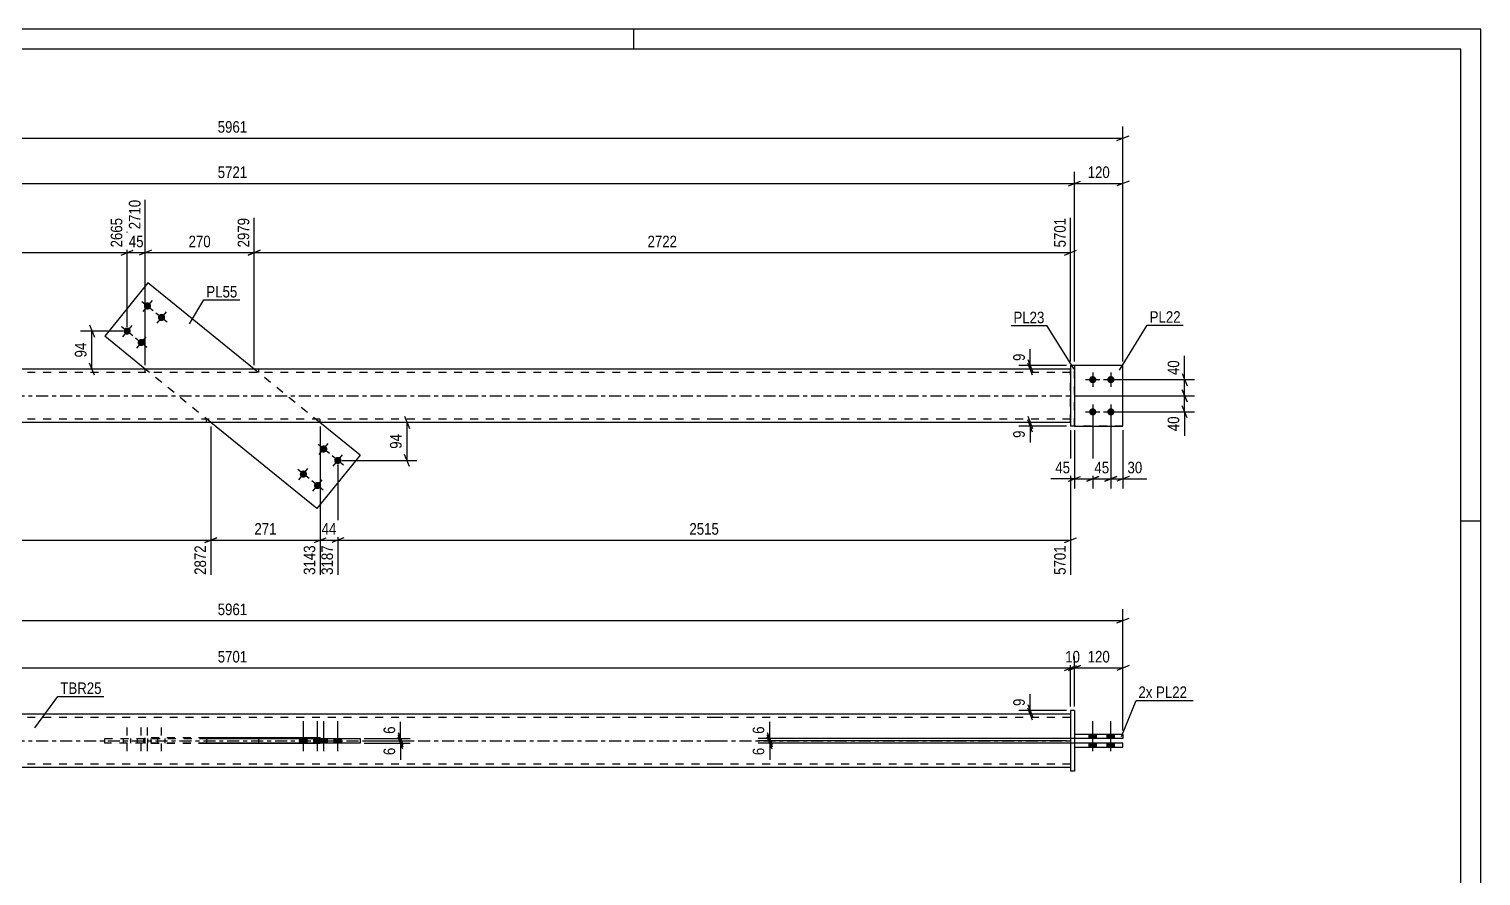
# Model space of a CAD drawing. Header units: millimetres. Extents: x 0 to 594, y 0 to 420.
# Drawn here: x 234 to 594, y 210 to 420 of the extents above; entities that cross this region are included whole.
import ezdxf

# ---------------------------------------------------------------- set-up
doc = ezdxf.new("R2010")
doc.units = ezdxf.units.MM
doc.linetypes.add('DXK_LINE_DOT2', pattern=[3.9198, 1.9599, -1.9599])
doc.linetypes.add('DXK_LINE_DOT3', pattern=[5.9187, 2.979, -0.9799, 0.9799, -0.9799])
doc.styles.add('Arial Narrow', font='ARIALN.TTF', dxfattribs={"height": 0.2})

# ---------------------------------------------------------------- blocks, each defined once
blk = doc.blocks.new('Unknown-489684888-1163')
at = {"color": 5, "linetype": 'Continuous'}
for p, q in [((594, 420), (0, 420)), ((384, 415), (384, 420)), ((594, 0), (594, 420)), ((589, 415), (5, 415)), ((589, 5), (589, 415)), ((594, 298), (589, 298))]:
    blk.add_line(p, q, dxfattribs=at)
blk = doc.blocks.new('Part-489684888-1906 - 1883')
at = {"color": 2, "linetype": 'Continuous'}
for p, q in [((505.25, 245.11), (493.25, 245.11)), ((493.25, 245.11), (493.25, 244.11)), ((505.25, 245.11), (505.25, 244.11)), ((505.25, 244.11), (493.25, 244.11))]:
    blk.add_line(p, q, dxfattribs=at)
blk = doc.blocks.new('Part-489684888-1901 - 1883')
at = {"color": 2, "linetype": 'Continuous'}
for p, q in [((493.25, 242.91), (493.25, 241.91)), ((505.25, 242.91), (493.25, 242.91)), ((493.25, 241.91), (505.25, 241.91)), ((505.25, 241.91), (505.25, 242.91))]:
    blk.add_line(p, q, dxfattribs=at)
blk = doc.blocks.new('Part-489684888-1907 - 1883')
at = {"color": 2, "linetype": 'Continuous'}
for p, q in [((493.25, 251.01), (492.25, 251.01)), ((492.25, 251.01), (492.25, 236.01)), ((493.25, 251.01), (493.25, 236.01)), ((493.25, 236.01), (492.25, 236.01))]:
    blk.add_line(p, q, dxfattribs=at)
blk = doc.blocks.new('Part-489684888-1896 - 1883')
at = {"color": 2, "linetype": 'Continuous'}
for p, q in [((404.15, 250.11), (164.81, 250.11)), ((492.25, 250.11), (404.25, 250.11)), ((278.04, 244.21), (278.04, 242.81)), ((306.2, 244.21), (278.04, 244.21)), ((306.2, 242.81), (278.04, 242.81)), ((290.92, 244.21), (290.92, 244.11)), ((290.92, 242.91), (290.92, 242.81)), ((306.2, 244.21), (306.2, 244.11)), ((306.2, 242.91), (306.2, 242.81)), ((404.15, 236.91), (164.81, 236.91)), ((492.25, 236.91), (404.25, 236.91))]:
    blk.add_line(p, q, dxfattribs=at)
at = {"color": 7, "linetype": 'DXK_LINE_DOT2'}
for p, q in [((404.15, 249.31), (164.81, 249.31)), ((492.25, 249.31), (404.25, 249.31)), ((492.25, 250.11), (492.25, 236.91)), ((262.76, 244.21), (262.76, 242.81)), ((278.04, 244.21), (262.76, 244.21)), ((278.04, 242.81), (262.76, 242.81)), ((290.92, 244.11), (290.92, 242.91)), ((306.2, 244.11), (306.2, 242.91)), ((404.15, 237.71), (164.81, 237.71)), ((492.25, 237.71), (404.25, 237.71))]:
    blk.add_line(p, q, dxfattribs=at)
at = {"color": 7, "linetype": 'DXK_LINE_DOT3'}
for p, q in [((164.81, 243.51), (404.15, 243.51)), ((404.25, 243.51), (492.25, 243.51))]:
    blk.add_line(p, q, dxfattribs=at)
blk = doc.blocks.new('Part-489684888-1923 - 1883')
at = {"color": 7, "linetype": 'DXK_LINE_DOT2'}
for p, q in [((252.81, 242.91), (252.81, 244.11)), ((252.81, 244.11), (278.04, 244.11)), ((278.04, 242.91), (252.81, 242.91)), ((263.52, 242.91), (263.52, 244.11))]:
    blk.add_line(p, q, dxfattribs=at)
at = {"color": 2, "linetype": 'Continuous'}
for p, q in [((278.04, 244.11), (316.15, 244.11)), ((316.15, 242.91), (278.04, 242.91)), ((305.43, 242.91), (305.43, 244.11)), ((316.15, 244.11), (316.15, 242.91))]:
    blk.add_line(p, q, dxfattribs=at)
blk = doc.blocks.new('Bolt-489684888-1924 - 1883')
at = {"linetype": 'Continuous'}
for points in [[(498.65, 245.11), (496.85, 245.11), (496.85, 244.11), (498.65, 244.11)], [(498.65, 245.11), (496.85, 245.11), (496.85, 244.11), (498.65, 244.11)], [(503.15, 245.11), (501.35, 245.11), (501.35, 244.11), (503.15, 244.11)], [(503.15, 245.11), (501.35, 245.11), (501.35, 244.11), (503.15, 244.11)], [(498.65, 242.91), (496.85, 242.91), (496.85, 241.91), (498.65, 241.91)], [(498.65, 242.91), (496.85, 242.91), (496.85, 241.91), (498.65, 241.91)], [(503.15, 242.91), (501.35, 242.91), (501.35, 241.91), (503.15, 241.91)], [(503.15, 242.91), (501.35, 242.91), (501.35, 241.91), (503.15, 241.91)]]:
    blk.add_hatch(color=1, dxfattribs=at).paths.add_polyline_path(points)
at = {"color": 1, "linetype": 'Continuous'}
for p, q in [((497.75, 240.91), (497.75, 248.41)), ((497.75, 240.91), (497.75, 248.41)), ((502.25, 240.91), (502.25, 248.41)), ((502.25, 240.91), (502.25, 248.41)), ((496.85, 244.11), (496.85, 245.11)), ((496.85, 244.11), (496.85, 245.11)), ((498.65, 244.11), (498.65, 245.11)), ((498.65, 244.11), (498.65, 245.11)), ((501.35, 244.11), (501.35, 245.11)), ((501.35, 244.11), (501.35, 245.11)), ((503.15, 244.11), (503.15, 245.11)), ((503.15, 244.11), (503.15, 245.11)), ((496.85, 241.91), (496.85, 242.91)), ((496.85, 241.91), (496.85, 242.91)), ((498.65, 241.91), (498.65, 242.91)), ((498.65, 241.91), (498.65, 242.91)), ((501.35, 241.91), (501.35, 242.91)), ((501.35, 241.91), (501.35, 242.91)), ((503.15, 241.91), (503.15, 242.91)), ((503.15, 241.91), (503.15, 242.91))]:
    blk.add_line(p, q, dxfattribs=at)
blk = doc.blocks.new('Bolt-489684888-1926 - 1883')
at = {"color": 1, "linetype": 'DXK_LINE_DOT2'}
for p, q in [((258.36, 240.91), (258.36, 248.41)), ((261.85, 240.91), (261.85, 248.41)), ((263.4, 240.91), (263.4, 248.41)), ((266.9, 240.91), (266.9, 248.41)), ((257.46, 242.91), (257.46, 244.11)), ((259.26, 242.91), (259.26, 244.11)), ((260.95, 242.91), (260.95, 244.11)), ((262.5, 242.91), (262.5, 244.11)), ((262.75, 242.91), (262.75, 244.11)), ((264.3, 242.91), (264.3, 244.11)), ((266, 242.91), (266, 244.11)), ((267.8, 242.91), (267.8, 244.11))]:
    blk.add_line(p, q, dxfattribs=at)
blk = doc.blocks.new('Bolt-489684888-1927 - 1883')
at = {"linetype": 'Continuous'}
for points in [[(301.16, 242.91), (302.96, 242.91), (302.96, 244.11), (301.16, 244.11)], [(304.65, 242.91), (306.45, 242.91), (306.45, 244.11), (304.65, 244.11)], [(306.2, 242.91), (308, 242.91), (308, 244.11), (306.2, 244.11)], [(309.69, 242.91), (311.49, 242.91), (311.49, 244.11), (309.69, 244.11)]]:
    blk.add_hatch(color=1, dxfattribs=at).paths.add_polyline_path(points)
at = {"color": 1, "linetype": 'Continuous'}
for p, q in [((302.06, 240.91), (302.06, 248.41)), ((305.55, 240.91), (305.55, 248.41)), ((307.1, 240.91), (307.1, 248.41)), ((310.59, 240.91), (310.59, 248.41)), ((301.16, 242.91), (301.16, 244.11)), ((302.96, 242.91), (302.96, 244.11)), ((304.65, 242.91), (304.65, 244.11)), ((306.2, 242.91), (306.2, 244.11)), ((306.45, 242.91), (306.45, 244.11)), ((308, 242.91), (308, 244.11)), ((309.69, 242.91), (309.69, 244.11)), ((311.49, 242.91), (311.49, 244.11))]:
    blk.add_line(p, q, dxfattribs=at)
blk = doc.blocks.new('Bolt-489684888-2128 - 2114')
at = {"linetype": 'Continuous'}
for points in [[(263.97, 352.03, -1), (262.83, 350.63, -1)], [(267.46, 349.19, -1), (266.33, 347.79, -1)], [(258.93, 345.81, -1), (257.79, 344.42, -1)], [(262.42, 342.98, -1), (261.29, 341.58, -1)]]:
    blk.add_hatch(color=1, dxfattribs=at).paths.add_polyline_path(points)
at = {"color": 1, "linetype": 'Continuous'}
for p, q in [((262, 352.46), (264.8, 350.19)), ((264.54, 352.73), (262.27, 349.93)), ((265.5, 349.63), (268.29, 347.36)), ((268.03, 349.89), (265.76, 347.09)), ((256.96, 346.25), (259.76, 343.98)), ((259.49, 346.51), (257.23, 343.72)), ((260.46, 343.41), (263.25, 341.15)), ((262.99, 343.68), (260.72, 340.88))]:
    blk.add_line(p, q, dxfattribs=at)
blk = doc.blocks.new('Bolt-489684888-2127 - 2114')
at = {"linetype": 'Continuous'}
for points in [[(306.53, 315.17, -1), (307.67, 316.56, -1)], [(310.03, 312.33, -1), (311.16, 313.73, -1)], [(301.49, 308.95, -1), (302.63, 310.35, -1)], [(304.99, 306.12, -1), (306.12, 307.52, -1)]]:
    blk.add_hatch(color=1, dxfattribs=at).paths.add_polyline_path(points)
at = {"color": 1, "linetype": 'Continuous'}
for p, q in [((308.5, 314.73), (305.7, 317)), ((305.97, 314.47), (308.23, 317.26)), ((311.99, 311.89), (309.2, 314.16)), ((309.46, 311.63), (311.73, 314.43)), ((303.46, 308.52), (300.66, 310.79)), ((300.92, 308.25), (303.19, 311.05)), ((306.95, 305.68), (304.15, 307.95)), ((304.42, 305.42), (306.69, 308.21))]:
    blk.add_line(p, q, dxfattribs=at)
blk = doc.blocks.new('Bolt-489684888-2130 - 2114')
at = {"linetype": 'Continuous'}
for points in [[(497.75, 333.97, -1), (497.75, 332.17, -1)], [(502.25, 333.97, -1), (502.25, 332.17, -1)], [(497.75, 325.97, -1), (497.75, 324.17, -1)], [(502.25, 325.97, -1), (502.25, 324.17, -1)]]:
    blk.add_hatch(color=1, dxfattribs=at).paths.add_polyline_path(points)
at = {"color": 1, "linetype": 'Continuous'}
for p, q in [((497.75, 334.87), (497.75, 331.27)), ((502.25, 334.87), (502.25, 331.27)), ((495.95, 333.07), (499.55, 333.07)), ((500.45, 333.07), (504.05, 333.07)), ((495.95, 325.07), (499.55, 325.07)), ((497.75, 326.87), (497.75, 323.27)), ((500.45, 325.07), (504.05, 325.07)), ((502.25, 326.87), (502.25, 323.27))]:
    blk.add_line(p, q, dxfattribs=at)
blk = doc.blocks.new('Part-489684888-2135 - 2114')
at = {"color": 2, "linetype": 'Continuous'}
for p, q in [((263.52, 357.03), (252.81, 343.83)), ((289.83, 335.67), (263.52, 357.03)), ((262.86, 335.67), (252.81, 343.83)), ((305.43, 301.12), (279.12, 322.47)), ((316.15, 314.32), (306.1, 322.47)), ((316.15, 314.32), (305.43, 301.12))]:
    blk.add_line(p, q, dxfattribs=at)
at = {"color": 7, "linetype": 'DXK_LINE_DOT2'}
for p, q in [((279.12, 322.47), (262.86, 335.67)), ((306.1, 322.47), (289.83, 335.67))]:
    blk.add_line(p, q, dxfattribs=at)
blk = doc.blocks.new('Part-489684888-2151 - 2114')
at = {"color": 2, "linetype": 'Continuous'}
for p, q in [((493.25, 336.57), (492.25, 336.57)), ((492.25, 336.57), (492.25, 321.57)), ((493.25, 336.57), (493.25, 321.57)), ((493.25, 321.57), (492.25, 321.57))]:
    blk.add_line(p, q, dxfattribs=at)
blk = doc.blocks.new('Part-489684888-2156 - 2114')
at = {"color": 2, "linetype": 'Continuous'}
for p, q in [((505.25, 336.57), (493.25, 336.57)), ((505.25, 321.57), (505.25, 336.57)), ((493.25, 321.57), (505.25, 321.57))]:
    blk.add_line(p, q, dxfattribs=at)
at = {"color": 7, "linetype": 'DXK_LINE_DOT2'}
blk.add_line((493.25, 336.57), (493.25, 321.57), dxfattribs=at)
blk = doc.blocks.new('Part-489684888-2157 - 2114')
at = {"color": 7, "linetype": 'DXK_LINE_DOT2'}
for p, q in [((505.25, 336.57), (493.25, 336.57)), ((493.25, 321.57), (493.25, 336.57)), ((505.25, 321.57), (505.25, 336.57)), ((505.25, 321.57), (493.25, 321.57))]:
    blk.add_line(p, q, dxfattribs=at)
blk = doc.blocks.new('Part-489684888-2162 - 2114')
at = {"color": 2, "linetype": 'Continuous'}
for p, q in [((404.15, 335.67), (164.81, 335.67)), ((492.25, 335.67), (404.25, 335.67)), ((404.15, 322.47), (164.81, 322.47)), ((492.25, 322.47), (404.25, 322.47))]:
    blk.add_line(p, q, dxfattribs=at)
at = {"color": 7, "linetype": 'DXK_LINE_DOT2'}
for p, q in [((404.15, 334.87), (164.81, 334.87)), ((262.76, 335.67), (262.76, 334.87)), ((290.92, 335.67), (290.92, 334.87)), ((492.25, 334.87), (404.25, 334.87)), ((492.25, 322.47), (492.25, 335.67)), ((404.15, 323.27), (164.81, 323.27)), ((278.04, 322.47), (278.04, 323.27)), ((306.2, 322.47), (306.2, 323.27)), ((492.25, 323.27), (404.25, 323.27))]:
    blk.add_line(p, q, dxfattribs=at)
at = {"color": 7, "linetype": 'DXK_LINE_DOT3'}
for p, q in [((164.81, 329.07), (404.15, 329.07)), ((404.25, 329.07), (492.25, 329.07))]:
    blk.add_line(p, q, dxfattribs=at)
blk = doc.blocks.new('StraightDimension-489684888-2042 - 1883')
at = {"color": 7, "linetype": 'Continuous'}
for p, q in [((417.06, 245.01), (418.26, 242.01)), ((491.25, 243.51), (414.81, 243.51)), ((504.25, 242.91), (414.81, 242.91)), ((418.26, 241.41), (417.06, 244.41)), ((417.66, 242.91), (417.66, 243.51))]:
    blk.add_line(p, q, dxfattribs=at)
at = {"color": 0}
blk.add_wipeout([(416.91, 242.39), (412.71, 242.39), (412.71, 239.36), (416.91, 239.36)], dxfattribs=at)
at = {"color": 7, "linetype": 'Continuous'}
blk.add_line((417.66, 242.91), (417.66, 238.83), dxfattribs=at)
blk.add_line((417.66, 242.91), (417.66, 238.83), dxfattribs=at)
at = {"color": 3, "style": 'Arial Narrow'}
blk.add_text('6', height=2.86, rotation=90.0002, dxfattribs=at).set_placement((416.31, 239.96))
blk = doc.blocks.new('StraightDimension-489684888-1978 - 1883')
at = {"color": 7, "linetype": 'Continuous'}
for p, q in [((492.25, 252.01), (492.25, 264.43)), ((76.71, 261.58), (492.25, 261.58)), ((490.75, 260.98), (493.75, 262.18))]:
    blk.add_line(p, q, dxfattribs=at)
at = {"color": 0}
blk.add_wipeout([(288.73, 262.33), (288.73, 266.53), (280.22, 266.53), (280.22, 262.33)], dxfattribs=at)
at = {"color": 3, "style": 'Arial Narrow'}
blk.add_text('5701', height=2.863, dxfattribs=at).set_placement((280.82, 262.93))
blk = doc.blocks.new('StraightDimension-489684888-2069 - 1883')
at = {"color": 7, "linetype": 'Continuous'}
for p, q in [((325.55, 245.01), (326.75, 242.01)), ((317.15, 243.51), (328.55, 243.51)), ((317.15, 242.91), (328.55, 242.91)), ((326.75, 241.41), (325.55, 244.41)), ((326.15, 242.91), (326.15, 243.51))]:
    blk.add_line(p, q, dxfattribs=at)
at = {"color": 0}
blk.add_wipeout([(325.4, 242.39), (321.2, 242.39), (321.2, 239.36), (325.4, 239.36)], dxfattribs=at)
at = {"color": 7, "linetype": 'Continuous'}
blk.add_line((326.15, 242.91), (326.15, 238.83), dxfattribs=at)
blk.add_line((326.15, 242.91), (326.15, 238.83), dxfattribs=at)
at = {"color": 3, "style": 'Arial Narrow'}
blk.add_text('6', height=2.86, rotation=90.0002, dxfattribs=at).set_placement((324.8, 239.96))
blk = doc.blocks.new('StraightDimension-489684888-2006 - 1883')
at = {"color": 7, "linetype": 'Continuous'}
for p, q in [((481.65, 252.51), (482.85, 249.51)), ((491.25, 251.01), (479.4, 251.01)), ((491.25, 250.11), (479.4, 250.11)), ((482.85, 248.61), (481.65, 251.61)), ((482.25, 250.11), (482.25, 251.01))]:
    blk.add_line(p, q, dxfattribs=at)
at = {"color": 0}
blk.add_wipeout([(481.5, 254.57), (477.3, 254.57), (477.3, 251.54), (481.5, 251.54)], dxfattribs=at)
at = {"color": 7, "linetype": 'Continuous'}
blk.add_line((482.25, 251.01), (482.25, 255.09), dxfattribs=at)
blk.add_line((482.25, 251.01), (482.25, 255.09), dxfattribs=at)
at = {"color": 3, "style": 'Arial Narrow'}
blk.add_text('9', height=2.86, rotation=90.0002, dxfattribs=at).set_placement((480.9, 252.14))
blk = doc.blocks.new('StraightDimension-489684888-1937 - 1883')
at = {"color": 7, "linetype": 'Continuous'}
for p, q in [((503.75, 272.73), (506.75, 273.93)), ((505.25, 246.11), (505.25, 276.18)), ((63.71, 273.33), (505.25, 273.33))]:
    blk.add_line(p, q, dxfattribs=at)
at = {"color": 0}
blk.add_wipeout([(288.73, 274.08), (288.73, 278.28), (280.22, 278.28), (280.22, 274.08)], dxfattribs=at)
at = {"color": 3, "style": 'Arial Narrow'}
blk.add_text('5961', height=2.863, dxfattribs=at).set_placement((280.82, 274.68))
blk = doc.blocks.new('StraightDimension-489684888-1986 - 1883')
at = {"color": 7, "linetype": 'Continuous'}
for p, q in [((492.25, 252.01), (492.25, 264.43)), ((493.25, 252.01), (493.25, 264.43)), ((490.75, 260.98), (493.75, 262.18)), ((494.75, 262.18), (491.75, 260.98)), ((492.25, 261.58), (493.25, 261.58))]:
    blk.add_line(p, q, dxfattribs=at)
at = {"color": 0}
blk.add_wipeout([(495.18, 262.33), (495.18, 266.53), (490.32, 266.53), (490.32, 262.33)], dxfattribs=at)
at = {"color": 3, "style": 'Arial Narrow'}
blk.add_text('10', height=2.863, dxfattribs=at).set_placement((490.92, 262.93))
blk = doc.blocks.new('StraightDimension-489684888-1995 - 1883')
at = {"color": 7, "linetype": 'Continuous'}
for p, q in [((493.25, 252.01), (493.25, 264.43)), ((505.25, 246.11), (505.25, 264.43)), ((491.75, 260.98), (494.75, 262.18)), ((493.25, 261.58), (505.25, 261.58)), ((506.75, 262.18), (503.75, 260.98))]:
    blk.add_line(p, q, dxfattribs=at)
at = {"color": 0}
blk.add_wipeout([(502.59, 262.33), (502.59, 266.53), (495.9, 266.53), (495.9, 262.33)], dxfattribs=at)
at = {"color": 3, "style": 'Arial Narrow'}
blk.add_text('120', height=2.863, dxfattribs=at).set_placement((496.5, 262.93))
blk = doc.blocks.new('StraightDimension-489684888-2055 - 1883')
at = {"color": 7, "linetype": 'Continuous'}
for p, q in [((417.06, 245.61), (418.26, 242.61)), ((418.26, 242.01), (417.06, 245.01)), ((504.25, 244.11), (414.81, 244.11)), ((491.25, 243.51), (414.81, 243.51)), ((417.66, 243.51), (417.66, 244.11))]:
    blk.add_line(p, q, dxfattribs=at)
at = {"color": 0}
blk.add_wipeout([(416.91, 247.67), (412.71, 247.67), (412.71, 244.64), (416.91, 244.64)], dxfattribs=at)
at = {"color": 7, "linetype": 'Continuous'}
blk.add_line((417.66, 244.11), (417.66, 248.19), dxfattribs=at)
blk.add_line((417.66, 244.11), (417.66, 248.19), dxfattribs=at)
at = {"color": 3, "style": 'Arial Narrow'}
blk.add_text('6', height=2.86, rotation=90.0002, dxfattribs=at).set_placement((416.31, 245.24))
blk = doc.blocks.new('StraightDimension-489684888-2073 - 1883')
at = {"color": 7, "linetype": 'Continuous'}
for p, q in [((325.55, 245.61), (326.75, 242.61)), ((326.75, 242.01), (325.55, 245.01)), ((317.15, 244.11), (328.55, 244.11)), ((317.15, 243.51), (328.55, 243.51)), ((326.15, 243.51), (326.15, 244.11))]:
    blk.add_line(p, q, dxfattribs=at)
at = {"color": 0}
blk.add_wipeout([(325.4, 247.67), (321.2, 247.67), (321.2, 244.64), (325.4, 244.64)], dxfattribs=at)
at = {"color": 7, "linetype": 'Continuous'}
blk.add_line((326.15, 244.11), (326.15, 248.19), dxfattribs=at)
blk.add_line((326.15, 244.11), (326.15, 248.19), dxfattribs=at)
at = {"color": 3, "style": 'Arial Narrow'}
blk.add_text('6', height=2.86, rotation=90.0002, dxfattribs=at).set_placement((324.8, 245.24))
blk = doc.blocks.new('StraightDimension-489684888-2327 - 2114')
at = {"color": 7, "linetype": 'Continuous'}
for p, q in [((503.25, 333.07), (522.94, 333.07)), ((519.94, 334.57), (521.14, 331.57)), ((520.54, 329.07), (520.54, 333.07)), ((493.25, 329.07), (522.94, 329.07)), ((521.14, 327.57), (519.94, 330.57))]:
    blk.add_line(p, q, dxfattribs=at)
at = {"color": 0}
blk.add_wipeout([(519.79, 338.45), (515.59, 338.45), (515.59, 333.6), (519.79, 333.6)], dxfattribs=at)
at = {"color": 7, "linetype": 'Continuous'}
blk.add_line((520.54, 333.07), (520.54, 338.98), dxfattribs=at)
blk.add_line((520.54, 333.07), (520.54, 338.98), dxfattribs=at)
at = {"color": 3, "style": 'Arial Narrow'}
blk.add_text('40', height=2.863, rotation=90.0002, dxfattribs=at).set_placement((519.19, 334.2))
blk = doc.blocks.new('StraightDimension-489684888-2314 - 2114')
at = {"color": 7, "linetype": 'Continuous'}
for p, q in [((493.25, 329.07), (522.94, 329.07)), ((519.94, 330.57), (521.14, 327.57)), ((520.54, 325.07), (520.54, 329.07)), ((503.25, 325.07), (522.94, 325.07)), ((521.14, 323.57), (519.94, 326.57))]:
    blk.add_line(p, q, dxfattribs=at)
at = {"color": 0}
blk.add_wipeout([(519.79, 324.55), (515.59, 324.55), (515.59, 319.69), (519.79, 319.69)], dxfattribs=at)
at = {"color": 7, "linetype": 'Continuous'}
blk.add_line((520.54, 325.07), (520.54, 319.17), dxfattribs=at)
blk.add_line((520.54, 325.07), (520.54, 319.17), dxfattribs=at)
at = {"color": 3, "style": 'Arial Narrow'}
blk.add_text('40', height=2.863, rotation=90.0002, dxfattribs=at).set_placement((519.19, 320.29))
blk = doc.blocks.new('StraightDimension-489684888-2468 - 2114')
at = {"color": 7, "linetype": 'Continuous'}
for p, q in [((63.71, 392.95), (505.25, 392.95)), ((503.75, 392.35), (506.75, 393.55)), ((505.25, 337.57), (505.25, 395.8))]:
    blk.add_line(p, q, dxfattribs=at)
at = {"color": 0}
blk.add_wipeout([(288.73, 393.7), (288.73, 397.9), (280.22, 397.9), (280.22, 393.7)], dxfattribs=at)
at = {"color": 3, "style": 'Arial Narrow'}
blk.add_text('5961', height=2.863, dxfattribs=at).set_placement((280.82, 394.3))
blk = doc.blocks.new('StraightDimension-489684888-2404 - 2114')
at = {"color": 7, "linetype": 'Continuous'}
for p, q in [((249.03, 346.62), (250.23, 343.62)), ((257.36, 345.12), (246.78, 345.12)), ((249.63, 335.67), (249.63, 345.12)), ((263.63, 335.67), (246.78, 335.67)), ((250.23, 334.17), (249.03, 337.17))]:
    blk.add_line(p, q, dxfattribs=at)
at = {"color": 0}
blk.add_wipeout([(248.88, 342.82), (244.68, 342.82), (244.68, 337.97), (248.88, 337.97)], dxfattribs=at)
at = {"color": 3, "style": 'Arial Narrow'}
blk.add_text('94', height=2.863, rotation=90.0002, dxfattribs=at).set_placement((248.28, 338.57))
blk = doc.blocks.new('StraightDimension-489684888-2421 - 2114')
at = {"color": 7, "linetype": 'Continuous'}
for p, q in [((289.83, 336.67), (289.83, 373.16)), ((492.25, 337.57), (492.25, 373.16)), ((291.33, 365.15), (288.33, 363.95)), ((289.83, 364.55), (492.25, 364.55)), ((490.75, 363.95), (493.75, 365.15))]:
    blk.add_line(p, q, dxfattribs=at)
at = {"color": 0, "linetype": 'Continuous'}
blk.add_wipeout([(491.65, 373.76), (487.45, 373.76), (487.45, 365.25), (491.65, 365.25)], dxfattribs=at)
at = {"color": 0}
blk.add_wipeout([(395.3, 365.3), (395.3, 369.5), (386.78, 369.5), (386.78, 365.3)], dxfattribs=at)
at = {"color": 3, "linetype": 'Continuous', "style": 'Arial Narrow'}
blk.add_text('5701', height=2.863, rotation=90.0002, dxfattribs=at).set_placement((491.05, 365.85))
at = {"color": 3, "style": 'Arial Narrow'}
blk.add_text('2722', height=2.863, dxfattribs=at).set_placement((387.38, 365.9))
blk = doc.blocks.new('StraightDimension-489684888-2357 - 2114')
at = {"color": 7, "linetype": 'Continuous'}
for p, q in [((492.25, 320.57), (492.25, 284.66)), ((310.59, 312.03), (310.59, 284.66)), ((312.09, 293.87), (309.09, 292.67)), ((310.59, 293.27), (492.25, 293.27)), ((490.75, 292.67), (493.75, 293.87))]:
    blk.add_line(p, q, dxfattribs=at)
at = {"color": 0}
blk.add_wipeout([(405.68, 294.02), (405.68, 298.22), (397.16, 298.22), (397.16, 294.02)], dxfattribs=at)
at = {"color": 0, "linetype": 'Continuous'}
blk.add_wipeout([(491.65, 292.57), (487.45, 292.57), (487.45, 284.06), (491.65, 284.06)], dxfattribs=at)
at = {"color": 3, "style": 'Arial Narrow'}
blk.add_text('2515', height=2.863, dxfattribs=at).set_placement((397.76, 294.62))
at = {"color": 3, "linetype": 'Continuous', "style": 'Arial Narrow'}
blk.add_text('5701', height=2.863, rotation=90.0002, dxfattribs=at).set_placement((491.05, 284.66))
blk = doc.blocks.new('StraightDimension-489684888-2207 - 2114')
at = {"color": 7, "linetype": 'Continuous'}
for p, q in [((497.75, 324.07), (497.75, 306.09)), ((493.25, 320.57), (493.25, 306.09)), ((491.75, 307.89), (494.75, 309.09)), ((493.25, 308.49), (497.75, 308.49)), ((499.25, 309.09), (496.25, 307.89))]:
    blk.add_line(p, q, dxfattribs=at)
at = {"color": 0}
blk.add_wipeout([(492.72, 309.24), (492.72, 313.44), (487.87, 313.44), (487.87, 309.24)], dxfattribs=at)
at = {"color": 7, "linetype": 'Continuous'}
blk.add_line((493.25, 308.49), (487.34, 308.49), dxfattribs=at)
blk.add_line((493.25, 308.49), (487.34, 308.49), dxfattribs=at)
at = {"color": 3, "style": 'Arial Narrow'}
blk.add_text('45', height=2.863, dxfattribs=at).set_placement((488.47, 309.84))
blk = doc.blocks.new('StraightDimension-489684888-2341 - 2114')
at = {"color": 7, "linetype": 'Continuous'}
for p, q in [((76.71, 320.57), (76.71, 290.14)), ((279.12, 321.47), (279.12, 284.66)), ((78.21, 293.87), (75.21, 292.67)), ((76.71, 293.27), (279.12, 293.27)), ((277.62, 292.67), (280.62, 293.87))]:
    blk.add_line(p, q, dxfattribs=at)
at = {"color": 0}
blk.add_wipeout([(182.17, 294.02), (182.17, 298.22), (173.66, 298.22), (173.66, 294.02)], dxfattribs=at)
at = {"color": 0, "linetype": 'Continuous'}
for points in [[(76.11, 292.57), (71.91, 292.57), (71.91, 289.54), (76.11, 289.54)], [(278.52, 292.57), (274.32, 292.57), (274.32, 284.06), (278.52, 284.06)]]:
    blk.add_wipeout(points, dxfattribs=at)
at = {"color": 3, "style": 'Arial Narrow'}
blk.add_text('2872', height=2.863, dxfattribs=at).set_placement((174.26, 294.62))
at = {"color": 3, "linetype": 'Continuous', "style": 'Arial Narrow'}
for s, height, p in [('0', 2.86, (75.51, 290.14)), ('2872', 2.863, (277.92, 284.66))]:
    blk.add_text(s, height=height, rotation=90.0002, dxfattribs=at).set_placement(p)
blk = doc.blocks.new('StraightDimension-489684888-2387 - 2114')
at = {"color": 7, "linetype": 'Continuous'}
for p, q in [((306.2, 321.47), (306.2, 284.66)), ((310.59, 312.03), (310.59, 284.66)), ((304.7, 292.67), (307.7, 293.87)), ((306.2, 293.27), (310.59, 293.27)), ((312.09, 293.87), (309.09, 292.67))]:
    blk.add_line(p, q, dxfattribs=at)
at = {"color": 0}
blk.add_wipeout([(310.82, 294.02), (310.82, 298.22), (305.97, 298.22), (305.97, 294.02)], dxfattribs=at)
at = {"color": 3, "style": 'Arial Narrow'}
blk.add_text('44', height=2.863, dxfattribs=at).set_placement((306.57, 294.62))
at = {"color": 0, "linetype": 'Continuous'}
blk.add_wipeout([(309.99, 292.57), (305.79, 292.57), (305.79, 284.06), (309.99, 284.06)], dxfattribs=at)
at = {"color": 3, "linetype": 'Continuous', "style": 'Arial Narrow'}
blk.add_text('3187', height=2.863, rotation=90.0002, dxfattribs=at).set_placement((309.39, 284.66))
blk = doc.blocks.new('StraightDimension-489684888-2365 - 2114')
at = {"color": 7, "linetype": 'Continuous'}
for p, q in [((279.12, 321.47), (279.12, 284.66)), ((306.2, 321.47), (306.2, 284.66)), ((280.62, 293.87), (277.62, 292.67)), ((279.12, 293.27), (306.2, 293.27)), ((304.7, 292.67), (307.7, 293.87))]:
    blk.add_line(p, q, dxfattribs=at)
at = {"color": 0}
blk.add_wipeout([(296, 294.02), (296, 298.22), (289.32, 298.22), (289.32, 294.02)], dxfattribs=at)
at = {"color": 0, "linetype": 'Continuous'}
blk.add_wipeout([(305.6, 292.57), (301.4, 292.57), (301.4, 284.06), (305.6, 284.06)], dxfattribs=at)
at = {"color": 3, "style": 'Arial Narrow'}
blk.add_text('271', height=2.863, dxfattribs=at).set_placement((289.92, 294.62))
at = {"color": 3, "linetype": 'Continuous', "style": 'Arial Narrow'}
blk.add_text('3143', height=2.863, rotation=90.0002, dxfattribs=at).set_placement((305, 284.66))
blk = doc.blocks.new('StraightDimension-489684888-2166 - 2114')
at = {"color": 7, "linetype": 'Continuous'}
for p, q in [((491.25, 336.57), (479.4, 336.57)), ((491.25, 335.67), (479.4, 335.67)), ((481.65, 338.07), (482.85, 335.07)), ((482.85, 334.17), (481.65, 337.17)), ((482.25, 335.67), (482.25, 336.57))]:
    blk.add_line(p, q, dxfattribs=at)
at = {"color": 0}
blk.add_wipeout([(481.5, 340.13), (477.3, 340.13), (477.3, 337.1), (481.5, 337.1)], dxfattribs=at)
at = {"color": 7, "linetype": 'Continuous'}
blk.add_line((482.25, 336.57), (482.25, 340.65), dxfattribs=at)
blk.add_line((482.25, 336.57), (482.25, 340.65), dxfattribs=at)
at = {"color": 3, "style": 'Arial Narrow'}
blk.add_text('9', height=2.86, rotation=90.0002, dxfattribs=at).set_placement((480.9, 337.7))
blk = doc.blocks.new('StraightDimension-489684888-2173 - 2114')
at = {"color": 7, "linetype": 'Continuous'}
for p, q in [((481.65, 323.97), (482.85, 320.97)), ((491.25, 322.47), (479.4, 322.47)), ((491.25, 321.57), (479.4, 321.57)), ((482.85, 320.07), (481.65, 323.07)), ((482.25, 321.57), (482.25, 322.47))]:
    blk.add_line(p, q, dxfattribs=at)
at = {"color": 0}
blk.add_wipeout([(481.5, 321.05), (477.3, 321.05), (477.3, 318.02), (481.5, 318.02)], dxfattribs=at)
at = {"color": 7, "linetype": 'Continuous'}
blk.add_line((482.25, 321.57), (482.25, 317.49), dxfattribs=at)
blk.add_line((482.25, 321.57), (482.25, 317.49), dxfattribs=at)
at = {"color": 3, "style": 'Arial Narrow'}
blk.add_text('9', height=2.86, rotation=90.0002, dxfattribs=at).set_placement((480.9, 318.62))
blk = doc.blocks.new('StraightDimension-489684888-2574 - 2114')
at = {"color": 7, "linetype": 'Continuous'}
for p, q in [((327.15, 323.97), (328.35, 320.97)), ((328.4, 322.47), (324.9, 322.47)), ((327.75, 313.03), (327.75, 322.47)), ((328.35, 311.53), (327.15, 314.53)), ((311.59, 313.03), (330.15, 313.03))]:
    blk.add_line(p, q, dxfattribs=at)
at = {"color": 0}
blk.add_wipeout([(327, 320.18), (322.8, 320.18), (322.8, 315.32), (327, 315.32)], dxfattribs=at)
at = {"color": 3, "style": 'Arial Narrow'}
blk.add_text('94', height=2.863, rotation=90.0002, dxfattribs=at).set_placement((326.4, 315.92))
blk = doc.blocks.new('StraightDimension-489684888-2229 - 2114')
at = {"color": 7, "linetype": 'Continuous'}
for p, q in [((497.75, 324.07), (497.75, 306.09)), ((502.25, 324.07), (502.25, 306.09)), ((496.25, 307.89), (499.25, 309.09)), ((497.75, 308.49), (502.25, 308.49)), ((503.75, 309.09), (500.75, 307.89))]:
    blk.add_line(p, q, dxfattribs=at)
at = {"color": 0}
blk.add_wipeout([(502.43, 309.24), (502.43, 313.44), (497.57, 313.44), (497.57, 309.24)], dxfattribs=at)
at = {"color": 3, "style": 'Arial Narrow'}
blk.add_text('45', height=2.863, dxfattribs=at).set_placement((498.17, 309.84))
blk = doc.blocks.new('StraightDimension-489684888-2245 - 2114')
at = {"color": 7, "linetype": 'Continuous'}
for p, q in [((502.25, 324.07), (502.25, 306.09)), ((505.25, 320.57), (505.25, 306.09)), ((500.75, 307.89), (503.75, 309.09)), ((502.25, 308.49), (505.25, 308.49)), ((506.75, 309.09), (503.75, 307.89))]:
    blk.add_line(p, q, dxfattribs=at)
at = {"color": 0}
blk.add_wipeout([(510.63, 309.24), (510.63, 313.44), (505.77, 313.44), (505.77, 309.24)], dxfattribs=at)
at = {"color": 7, "linetype": 'Continuous'}
blk.add_line((505.25, 308.49), (511.15, 308.49), dxfattribs=at)
blk.add_line((505.25, 308.49), (511.15, 308.49), dxfattribs=at)
at = {"color": 3, "style": 'Arial Narrow'}
blk.add_text('30', height=2.863, dxfattribs=at).set_placement((506.37, 309.84))
blk = doc.blocks.new('StraightDimension-489684888-2415 - 2114')
at = {"color": 7, "linetype": 'Continuous'}
for p, q in [((258.36, 346.12), (258.36, 373.16)), ((76.71, 337.57), (76.71, 367.67)), ((78.21, 365.15), (75.21, 363.95)), ((76.71, 364.55), (258.36, 364.55)), ((256.86, 363.95), (259.86, 365.15))]:
    blk.add_line(p, q, dxfattribs=at)
at = {"color": 0, "linetype": 'Continuous'}
for points in [[(257.76, 373.76), (253.56, 373.76), (253.56, 365.25), (257.76, 365.25)], [(76.11, 368.27), (71.91, 368.27), (71.91, 365.25), (76.11, 365.25)]]:
    blk.add_wipeout(points, dxfattribs=at)
at = {"color": 0}
blk.add_wipeout([(171.79, 365.3), (171.79, 369.5), (163.28, 369.5), (163.28, 365.3)], dxfattribs=at)
at = {"color": 3, "linetype": 'Continuous', "style": 'Arial Narrow'}
for s, height, p in [('2665', 2.863, (257.16, 365.85)), ('0', 2.86, (75.51, 365.85))]:
    blk.add_text(s, height=height, rotation=90.0002, dxfattribs=at).set_placement(p)
at = {"color": 3, "style": 'Arial Narrow'}
blk.add_text('2665', height=2.863, dxfattribs=at).set_placement((163.88, 365.9))
blk = doc.blocks.new('StraightDimension-489684888-2433 - 2114')
at = {"color": 7, "linetype": 'Continuous'}
for p, q in [((262.86, 336.67), (262.86, 377.66)), ((258.36, 346.12), (258.36, 373.16)), ((256.86, 363.95), (259.86, 365.15)), ((258.36, 364.55), (262.86, 364.55)), ((264.36, 365.15), (261.36, 363.95))]:
    blk.add_line(p, q, dxfattribs=at)
at = {"color": 0}
blk.add_wipeout([(263.04, 365.3), (263.04, 369.5), (258.18, 369.5), (258.18, 365.3)], dxfattribs=at)
at = {"color": 0, "linetype": 'Continuous'}
blk.add_wipeout([(262.26, 378.26), (258.06, 378.26), (258.06, 369.75), (262.26, 369.75)], dxfattribs=at)
at = {"color": 3, "linetype": 'Continuous', "style": 'Arial Narrow'}
blk.add_text('2710', height=2.863, rotation=90.0002, dxfattribs=at).set_placement((261.66, 370.35))
at = {"color": 3, "style": 'Arial Narrow'}
blk.add_text('45', height=2.863, dxfattribs=at).set_placement((258.78, 365.9))
blk = doc.blocks.new('StraightDimension-489684888-2447 - 2114')
at = {"color": 7, "linetype": 'Continuous'}
for p, q in [((262.86, 336.67), (262.86, 377.66)), ((289.83, 336.67), (289.83, 373.16)), ((264.36, 365.15), (261.36, 363.95)), ((262.86, 364.55), (289.83, 364.55)), ((288.33, 363.95), (291.33, 365.15))]:
    blk.add_line(p, q, dxfattribs=at)
at = {"color": 0, "linetype": 'Continuous'}
blk.add_wipeout([(289.23, 373.76), (285.03, 373.76), (285.03, 365.25), (289.23, 365.25)], dxfattribs=at)
at = {"color": 0}
blk.add_wipeout([(279.69, 365.3), (279.69, 369.5), (273, 369.5), (273, 365.3)], dxfattribs=at)
at = {"color": 3, "linetype": 'Continuous', "style": 'Arial Narrow'}
blk.add_text('2979', height=2.863, rotation=90.0002, dxfattribs=at).set_placement((288.63, 365.85))
at = {"color": 3, "style": 'Arial Narrow'}
blk.add_text('270', height=2.863, dxfattribs=at).set_placement((273.6, 365.9))
blk = doc.blocks.new('StraightDimension-489684888-3350 - 2114')
at = {"color": 7, "linetype": 'Continuous'}
for p, q in [((491.75, 381.11), (494.75, 382.31)), ((493.25, 337.57), (493.25, 384.56)), ((493.25, 381.71), (505.25, 381.71)), ((506.75, 382.31), (503.75, 381.11)), ((505.25, 337.57), (505.25, 384.56))]:
    blk.add_line(p, q, dxfattribs=at)
at = {"color": 0}
blk.add_wipeout([(502.59, 382.46), (502.59, 386.66), (495.9, 386.66), (495.9, 382.46)], dxfattribs=at)
at = {"color": 3, "style": 'Arial Narrow'}
blk.add_text('120', height=2.863, dxfattribs=at).set_placement((496.5, 383.06))
blk = doc.blocks.new('StraightDimension-489684888-3351 - 2114')
at = {"color": 7, "linetype": 'Continuous'}
for p, q in [((75.71, 381.71), (493.25, 381.71)), ((491.75, 381.11), (494.75, 382.31)), ((493.25, 337.57), (493.25, 384.56))]:
    blk.add_line(p, q, dxfattribs=at)
at = {"color": 0}
blk.add_wipeout([(288.73, 382.46), (288.73, 386.66), (280.22, 386.66), (280.22, 382.46)], dxfattribs=at)
at = {"color": 3, "style": 'Arial Narrow'}
blk.add_text('5721', height=2.863, dxfattribs=at).set_placement((280.82, 383.06))
blk = doc.blocks.new('MarkSet-489684888-2099 - 1883')
at = {"color": 0}
blk.add_wipeout([(512.55, 254.13), (512.55, 257.13), (509.08, 257.13), (509.08, 254.13)], dxfattribs=at)
blk.add_wipeout([(512.55, 254.13), (512.55, 257.13), (509.08, 257.13), (509.08, 254.13)], dxfattribs=at)
at = {"color": 30, "linetype": 'Continuous'}
blk.add_line((504.86, 244.54), (508.48, 253.53), dxfattribs=at)
at = {"color": 0}
blk.add_wipeout([(521.13, 254.13), (521.13, 257.13), (513.45, 257.13), (513.45, 254.13)], dxfattribs=at)
blk.add_wipeout([(521.13, 254.13), (521.13, 257.13), (513.45, 257.13), (513.45, 254.13)], dxfattribs=at)
at = {"color": 30, "linetype": 'Continuous'}
blk.add_line((508.48, 253.53), (522.63, 253.53), dxfattribs=at)
at = {"color": 3, "style": 'Arial Narrow'}
for s, p in [('2x', (509.08, 254.13)), ('PL22', (513.45, 254.13))]:
    blk.add_text(s, height=2.863, dxfattribs=at).set_placement(p)
blk = doc.blocks.new('Mark-489684888-1892 - 1883')
at = {"color": 0}
blk.add_wipeout([(252.02, 255.13), (252.02, 258.13), (241.8, 258.13), (241.8, 255.13)], dxfattribs=at)
blk.add_wipeout([(252.02, 255.13), (252.02, 258.13), (241.8, 258.13), (241.8, 255.13)], dxfattribs=at)
at = {"color": 30, "linetype": 'Continuous'}
for p, q in [((235.45, 246.71), (241.2, 254.53)), ((241.2, 254.53), (252.62, 254.53))]:
    blk.add_line(p, q, dxfattribs=at)
at = {"color": 3, "style": 'Arial Narrow'}
blk.add_text('TBR25', height=2.863, dxfattribs=at).set_placement((241.8, 255.13))
blk = doc.blocks.new('Mark-489684888-2131 - 2114')
at = {"color": 0}
blk.add_wipeout([(285.69, 353.44), (285.69, 356.44), (278.01, 356.44), (278.01, 353.44)], dxfattribs=at)
blk.add_wipeout([(285.69, 353.44), (285.69, 356.44), (278.01, 356.44), (278.01, 353.44)], dxfattribs=at)
at = {"color": 30, "linetype": 'Continuous'}
for p, q in [((273.81, 346.87), (277.41, 352.84)), ((277.41, 352.84), (286.29, 352.84))]:
    blk.add_line(p, q, dxfattribs=at)
at = {"color": 3, "style": 'Arial Narrow'}
blk.add_text('PL55', height=2.863, dxfattribs=at).set_placement((278.01, 353.44))
blk = doc.blocks.new('Mark-489684888-2147 - 2114')
at = {"color": 0}
blk.add_wipeout([(485.77, 347.05), (485.77, 350.05), (478.1, 350.05), (478.1, 347.05)], dxfattribs=at)
blk.add_wipeout([(485.77, 347.05), (485.77, 350.05), (478.1, 350.05), (478.1, 347.05)], dxfattribs=at)
at = {"color": 30, "linetype": 'Continuous'}
for p in [(477.5, 346.45), (493.11, 335.65)]:
    blk.add_line(p, (486.37, 346.45), dxfattribs=at)
at = {"color": 3, "style": 'Arial Narrow'}
blk.add_text('PL23', height=2.863, dxfattribs=at).set_placement((478.1, 347.05))
blk = doc.blocks.new('Mark-489684888-2152 - 2114')
at = {"color": 0}
blk.add_wipeout([(519.55, 347.17), (519.55, 350.17), (511.87, 350.17), (511.87, 347.17)], dxfattribs=at)
blk.add_wipeout([(519.55, 347.17), (519.55, 350.17), (511.87, 350.17), (511.87, 347.17)], dxfattribs=at)
at = {"color": 30, "linetype": 'Continuous'}
for p, q in [((504.35, 335.38), (511.27, 346.57)), ((511.27, 346.57), (520.15, 346.57))]:
    blk.add_line(p, q, dxfattribs=at)
at = {"color": 3, "style": 'Arial Narrow'}
blk.add_text('PL22', height=2.863, dxfattribs=at).set_placement((511.87, 347.17))

msp = doc.modelspace()

# ---------------------------------------------------------------- block references
for name in ['Unknown-489684888-1163', 'Part-489684888-2135 - 2114', 'Bolt-489684888-2128 - 2114', 'Part-489684888-2162 - 2114', 'Part-489684888-2151 - 2114', 'Part-489684888-2156 - 2114', 'Part-489684888-2157 - 2114', 'Bolt-489684888-2130 - 2114', 'Bolt-489684888-2127 - 2114', 'Part-489684888-1896 - 1883', 'Bolt-489684888-1926 - 1883', 'Bolt-489684888-1927 - 1883', 'Part-489684888-1907 - 1883', 'Bolt-489684888-1924 - 1883', 'Part-489684888-1906 - 1883', 'Part-489684888-1923 - 1883', 'Part-489684888-1901 - 1883']:
    msp.add_blockref(name, (0, 0))

# ---------------------------------------------------------------- next in the draw order: block references
for name in ['StraightDimension-489684888-2327 - 2114', 'StraightDimension-489684888-2341 - 2114', 'StraightDimension-489684888-1978 - 1883', 'StraightDimension-489684888-2069 - 1883', 'StraightDimension-489684888-2042 - 1883']:
    msp.add_blockref(name, (0, 0))

# ---------------------------------------------------------------- next in the draw order: block references
for name in ['StraightDimension-489684888-2468 - 2114', 'StraightDimension-489684888-2314 - 2114', 'StraightDimension-489684888-2006 - 1883']:
    msp.add_blockref(name, (0, 0))

# ---------------------------------------------------------------- next in the draw order: block references
for name in ['StraightDimension-489684888-2421 - 2114', 'StraightDimension-489684888-2404 - 2114', 'StraightDimension-489684888-2357 - 2114', 'StraightDimension-489684888-1937 - 1883']:
    msp.add_blockref(name, (0, 0))

# ---------------------------------------------------------------- next in the draw order: block references
for name in ['StraightDimension-489684888-2415 - 2114', 'StraightDimension-489684888-2166 - 2114', 'StraightDimension-489684888-2207 - 2114', 'StraightDimension-489684888-2387 - 2114', 'StraightDimension-489684888-1986 - 1883', 'Mark-489684888-1892 - 1883', 'StraightDimension-489684888-2073 - 1883']:
    msp.add_blockref(name, (0, 0))

# ---------------------------------------------------------------- next in the draw order: block references
for name in ['StraightDimension-489684888-3350 - 2114', 'StraightDimension-489684888-2433 - 2114', 'StraightDimension-489684888-2574 - 2114', 'StraightDimension-489684888-2173 - 2114', 'StraightDimension-489684888-2229 - 2114', 'StraightDimension-489684888-2365 - 2114', 'StraightDimension-489684888-1995 - 1883']:
    msp.add_blockref(name, (0, 0))

# ---------------------------------------------------------------- next in the draw order: block references
for name in ['StraightDimension-489684888-2447 - 2114', 'Mark-489684888-2152 - 2114', 'StraightDimension-489684888-2245 - 2114', 'StraightDimension-489684888-2055 - 1883']:
    msp.add_blockref(name, (0, 0))

# ---------------------------------------------------------------- next in the draw order: block references
for name in ['StraightDimension-489684888-3351 - 2114', 'MarkSet-489684888-2099 - 1883']:
    msp.add_blockref(name, (0, 0))

# ---------------------------------------------------------------- next in the draw order: block references
for name in ['Mark-489684888-2131 - 2114', 'Mark-489684888-2147 - 2114']:
    msp.add_blockref(name, (0, 0))

doc.saveas('drawing.dxf')
